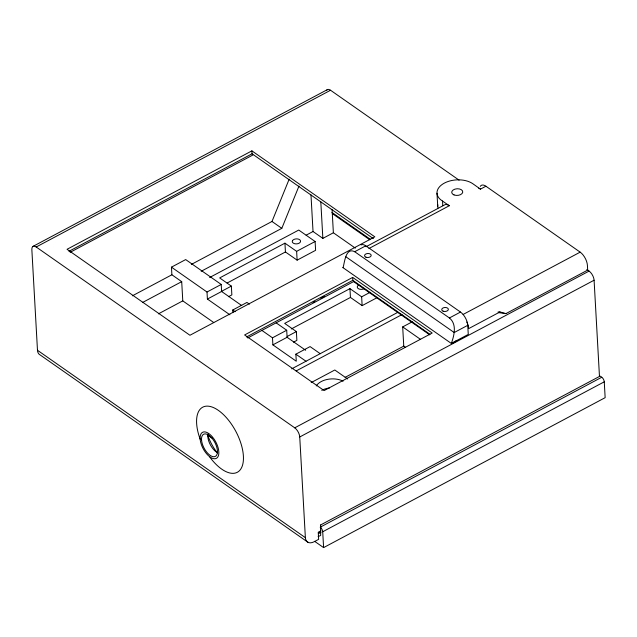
<?xml version="1.0" encoding="UTF-8"?>
<svg xmlns="http://www.w3.org/2000/svg" width="637" height="637" viewBox="0 0 637 637"><rect width="100%" height="100%" fill="white"/><g stroke="black" fill="none" stroke-linecap="round" stroke-linejoin="round"><path stroke-width="0.96" d="M314.63 541.331L323.604 547.605L605.15 397.671L604.266 381.818A3.687 1.792 62 0 0 601.758 377.247L600.126 376.101L320.562 524.984L320.674 535.462L318.102 536.601M343.064 267.683C344.625 262.699 345.525 246.981 354.698 251.719L449.411 317.967C457.135 324.225 454.189 335.524 451.346 343.423L468.267 334.417L467.757 325.316A10.686 5.192 62 0 0 460.503 312.058L365.789 245.81A10.686 5.192 62 0 0 361.131 244.95M191.363 264.411L271.991 221.469L289.182 179.148M201.181 271.282L281.809 228.341L299.008 186.02M453.974 342.395L456.466 340.699M32.989 246.4L327.338 89.65M308.125 542.382L40.235 355A10.686 6.76 -55 0 1 37.479 350.27L31.85 249.593A7.373 3.575 62 0 1 36.198 246.997L330.547 90.247L459.102 180.167M251.894 150.858L67.044 249.298L189.945 335.261L374.827 236.837L251.894 150.858L252.061 153.788L373.362 238.636M68.955 251.304L252.061 153.788M70.174 252.308L252.809 155.046M213.713 322.513L182.779 300.879L181.704 281.65L171.886 274.778L171.457 267.15L185.678 259.577L221.222 284.444L221.62 291.483L241.718 305.545M132.369 295.823L171.886 274.778M142.529 302.511L181.704 281.65M209.613 277.517L298.745 230.053L315.116 241.503L315.61 250.309L297.121 260.151L285.432 251.973L284.938 243.167L219.669 277.923L231.366 286.109L231.852 294.907L228.492 296.699M158.406 313.858L182.779 300.879M306.134 235.18L313.03 231.51L322.855 238.381L333.374 232.776L355.335 248.135M171.457 267.15L207.001 292.017L221.222 284.444M227.122 283.027L285.432 251.973M221.278 291.475L231.366 286.109M284.938 243.167L296.635 251.344L315.116 241.503M207.001 292.017L207.399 299.056L221.62 291.483M232.879 312.648L232.728 310.012L246.949 302.44L249.386 304.136M354.698 251.719L365.789 245.81M366.02 246.734L444.642 204.867A10.686 5.192 62 0 1 447.556 204.788L449.3 205.727L368.934 248.526M478.706 188.202A10.686 5.192 62 0 1 480.441 189.141L485.912 186.227L580.164 252.148A10.686 5.192 62 0 1 587.418 265.406L587.68 270.104L505.921 313.619L498.245 312.568M352.675 277.406L244.608 334.958L324.122 390.577L432.189 333.024L352.675 277.406L352.842 280.344L429.919 334.258M246.519 336.965L352.842 280.344M313.078 302.519L314.829 301.588M320.944 298.331L324.44 296.468M247.713 337.984L353.591 281.594L429.688 334.823M376.419 298.02L362.135 305.625L361.649 296.818L349.952 288.641L284.683 323.405L296.38 331.582L296.874 340.389L293.506 342.173M261.934 330.436L272.485 337.817L286.706 330.245L287.096 337.292L305.649 350.262M291.268 328.963L350.446 297.447L362.135 305.625M287.136 336.503L296.38 331.582M361.649 296.818L370.049 292.343M272.485 337.817L272.883 344.864L287.096 337.292M272.883 344.864L296.269 361.219L295.871 354.172L310.092 346.6L320.228 353.694M291.722 368.839L397.743 312.377M296.221 370.909L402.011 314.574M405.379 347.261L403.762 346.13L402.688 326.9L412.314 321.781M311.182 382.582L334.807 370.001L347.635 378.975M449.411 317.967L460.503 312.058M463.171 314.423L580.164 252.148M345.135 377.351L403.762 346.13M467.757 325.316L454.197 332.538L345.915 256.799M505.921 313.619L499.965 311.955L468.689 328.612A10.686 5.192 62 0 0 466.794 322.027M457.255 340.564L451.561 343.598L342.817 267.532M451.697 343.614L453.218 342.802M36.198 246.997L294.74 427.833L589.082 271.083A7.373 3.575 62 0 1 594.09 280.224L599.465 376.348M320.881 530.828L318.245 532.229L318.643 539.348L314.097 541.769A10.686 6.76 -55 0 1 305.37 537.652L299.74 436.974L594.09 280.224M601.758 377.247L320.212 527.189A3.687 1.792 62 0 1 322.712 531.76L323.604 547.605M318.564 533.081L320.323 532.15M322.712 531.76L604.266 381.818M318.444 533.456L320.976 532.333M498.11 311.939L499.965 311.955M449.3 205.727L441.592 200.424A20.273 12.23 -3.2 0 1 444.371 183.098A20.273 12.23 -3.2 0 1 472.877 183.759L480.441 189.141M586.804 269.483L589.082 271.083M331.893 212.392L370.049 239.082M332.299 213.554L369.715 239.719M271.991 221.469L281.809 228.341M402.688 326.9L420.524 339.378M276.155 322.863L286.706 330.245M232.728 310.012L235.164 311.708M295.871 354.172L306.007 361.267M207.399 299.056L229.909 314.805M207.423 434.888L212.288 438.288M37.479 350.27L305.37 537.652M442.516 200.981L442.779 205.711M436.99 193.226L437.73 206.428M349.952 288.641L350.446 297.447M332.076 209.581L333.374 232.776M320.809 201.857L322.855 238.381M310.983 194.858L313.03 231.51M320.562 524.984L320.722 527.739M296.635 251.344L297.121 260.151M480.282 186.37A10.686 5.192 62 0 1 485.912 186.227M437.993 208.012A20.273 12.23 -3.2 0 1 437.818 204.827M200.241 439.363A36.858 17.892 62 0 1 214.725 408.174A36.858 17.892 62 0 1 243.302 461.156A36.858 17.892 62 0 1 209.74 456.968M217.671 452.796A12.533 6.083 62 0 1 207.917 434.044M217.169 452.716A29.485 14.317 62 0 1 207.495 434.346M294.74 427.833A7.373 3.575 62 0 1 299.74 436.974M326.662 90.343A7.373 3.575 62 0 1 330.547 90.247M364.053 288.696A4.148 2.5 -3.2 0 1 359.475 289.134A4.148 2.5 -3.2 0 1 357.301 286.761L357.548 286.117A4.148 2.5 -3.2 0 1 358.79 285.018M316.263 385.934A16.586 10.001 -3.2 0 1 343.096 381.189M321.749 390.346A16.586 10.001 -3.2 0 1 329.552 387.925M292.534 240.635L292.287 241.288A4.148 2.5 -3.2 0 0 295.472 243.852A4.148 2.5 -3.2 0 0 300.29 242.124L300.529 241.479A4.148 2.5 -3.2 0 0 297.344 238.907A4.148 2.5 -3.2 0 0 292.534 240.635M454.022 194.922A5.526 3.336 -3.2 0 0 462.733 192.223A5.526 3.336 -3.2 0 0 454.945 189.133A5.526 3.336 -3.2 0 0 454.022 194.922M365.949 257.197A3.32 1.999 -3.2 0 0 371.172 255.58A3.32 1.999 -3.2 0 0 366.498 253.725A3.32 1.999 -3.2 0 0 365.949 257.197M443.121 311.182A3.32 1.999 -3.2 0 0 448.344 309.558A3.32 1.999 -3.2 0 0 443.678 307.711A3.32 1.999 -3.2 0 0 443.121 311.182M200.129 438.789A14.747 7.158 62 0 0 214.733 458.767A14.747 7.158 62 0 0 213.594 438.431A14.747 7.158 62 0 0 200.129 438.789M201.531 439.769A12.533 6.083 62 0 0 213.944 456.753A12.533 6.083 62 0 0 212.981 439.466A12.533 6.083 62 0 0 201.531 439.769"/></g></svg>
